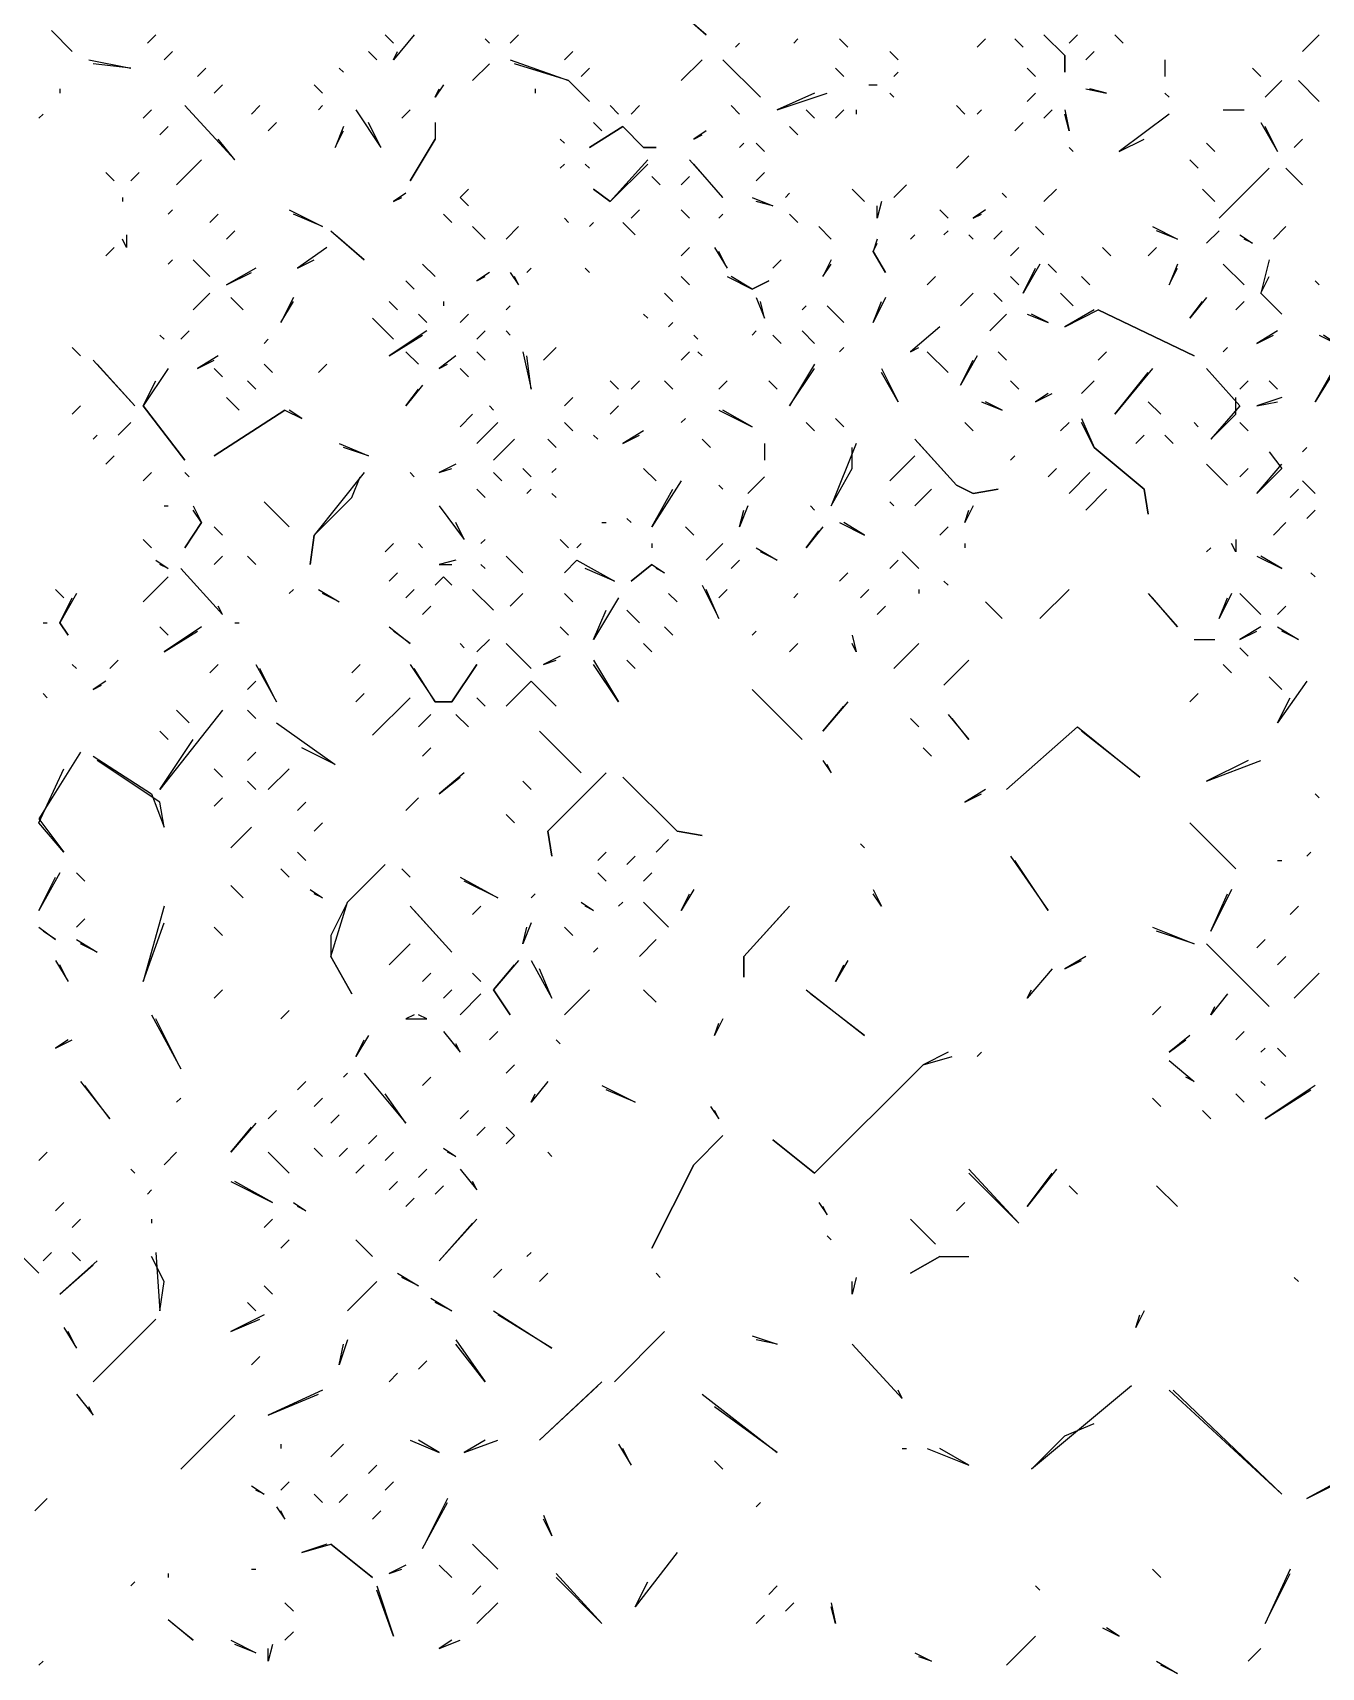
# Model space of a CAD drawing. Extents: x 1 to 2775, y -31 to 2075.
# Drawn here: x 2342.2 to 2393.8, y 1155.6 to 1220.9 of the extents above; entities that cross this region are included whole.
import ezdxf

# ---------------------------------------------------------------- set-up
doc = ezdxf.new("R2010")
doc.units = 0
doc.layers.add('LINEWORK', color=4, linetype='CONTINUOUS')

msp = doc.modelspace()

# ---------------------------------------------------------------- linework, layer by layer
at = {"layer": 'LINEWORK'}
for points in [[(2367.8333, 1222), (2369.1667, 1220.8333), (2368, 1221.8333)], [(2343, 1221), (2343.8333, 1220.1667)], [(2347.1667, 1220.8333), (2346.8333, 1220.5)], [(2356.3333, 1220.8333), (2356.6667, 1220.5)], [(2357.5, 1220.8333), (2356.6667, 1219.8333), (2356.8333, 1220.1667)], [(2360.3333, 1220.6667), (2360.5, 1220.5)], [(2361.6667, 1220.8333), (2361.3333, 1220.5)], [(2370.5, 1220.5), (2370.3333, 1220.3333)], [(2372.8333, 1220.6667), (2372.6667, 1220.5)], [(2374.5, 1220.6667), (2374.8333, 1220.3333)], [(2380.3333, 1220.6667), (2380, 1220.3333)], [(2381.5, 1220.6667), (2381.8333, 1220.3333)], [(2382.6667, 1220.8333), (2383.5, 1220), (2383.5, 1219.3333), (2383.5, 1220)], [(2384, 1220.8333), (2383.6667, 1220.5)], [(2385.5, 1220.8333), (2385.8333, 1220.5)], [(2393.6667, 1220.8333), (2393, 1220.1667)], [(2344.5, 1219.8333), (2346.1667, 1219.5), (2344.6667, 1219.6667)], [(2347.8333, 1220.1667), (2347.5, 1219.8333)], [(2355.6667, 1220.1667), (2356, 1219.8333)], [(2361.3333, 1219.8333), (2363.6667, 1219), (2364.5, 1218.1667), (2363.6667, 1219), (2361.5, 1219.6667)], [(2363.8333, 1220.1667), (2363.5, 1219.8333)], [(2369, 1219.8333), (2368.1667, 1219)], [(2369.8333, 1219.8333), (2371.3333, 1218.3333)], [(2376.5, 1220.1667), (2376.8333, 1219.8333)], [(2384.6667, 1220.1667), (2384.3333, 1219.8333)], [(2387.5, 1219.8333), (2387.5, 1219.1667)], [(2349.1667, 1219.5), (2348.8333, 1219.1667)], [(2354.5, 1219.5), (2354.6667, 1219.3333)], [(2360.5, 1219.6667), (2359.8333, 1219)], [(2364.5, 1219.5), (2364.1667, 1219.1667)], [(2374.3333, 1219.5), (2374.6667, 1219.1667)], [(2376.8333, 1219.3333), (2376.6667, 1219.1667)], [(2382, 1219.5), (2382.3333, 1219.1667)], [(2391, 1219.5), (2391.3333, 1219.1667)], [(2343.3333, 1218.6667), (2343.3333, 1218.5)], [(2349.8333, 1218.8333), (2349.5, 1218.5)], [(2353.5, 1218.8333), (2353.8333, 1218.5)], [(2358.6667, 1218.8333), (2358.3333, 1218.3333), (2358.5, 1218.6667)], [(2362.3333, 1218.6667), (2362.3333, 1218.5)], [(2373.5, 1218.5), (2372, 1217.8333), (2374, 1218.5)], [(2375.6667, 1218.8333), (2376, 1218.8333)], [(2376.5, 1218.5), (2376.6667, 1218.3333)], [(2382.3333, 1218.5), (2382, 1218.1667)], [(2384.3333, 1218.6667), (2385.1667, 1218.5), (2384.5, 1218.6667)], [(2387.5, 1218.5), (2387.6667, 1218.3333)], [(2392.1667, 1219), (2391.5, 1218.3333)], [(2392.8333, 1219), (2393.6667, 1218.1667)], [(2347, 1217.8333), (2346.6667, 1217.5)], [(2348.3333, 1218), (2350.3333, 1215.8333), (2349.6667, 1216.6667)], [(2351.3333, 1218), (2351, 1217.6667)], [(2353.8333, 1218), (2353.6667, 1217.8333)], [(2355.1667, 1217.8333), (2356.1667, 1216.3333), (2355.6667, 1217.3333)], [(2357.3333, 1217.8333), (2357, 1217.5)], [(2365.3333, 1218), (2365.6667, 1217.6667)], [(2366.5, 1218), (2366.1667, 1217.6667)], [(2370.1667, 1218), (2370.5, 1217.6667)], [(2373.1667, 1217.8333), (2373.5, 1217.5)], [(2374.6667, 1217.8333), (2374.3333, 1217.5)], [(2375.1667, 1217.8333), (2375.1667, 1217.6667)], [(2379.1667, 1218), (2379.5, 1217.6667)], [(2380.1667, 1217.8333), (2380, 1217.6667)], [(2383, 1217.8333), (2382.6667, 1217.5)], [(2383.5, 1217.8333), (2383.6667, 1217), (2383.5, 1217.6667)], [(2389.8333, 1217.8333), (2390.6667, 1217.8333)], [(2342.6667, 1217.6667), (2342.5, 1217.5)], [(2347.6667, 1217.1667), (2347.3333, 1216.8333)], [(2352, 1217.3333), (2351.6667, 1217)], [(2354.6667, 1217.1667), (2354.3333, 1216.3333), (2354.6667, 1217)], [(2358.3333, 1217.3333), (2358.3333, 1216.6667), (2357.3333, 1215), (2358.3333, 1216.6667)], [(2365.8333, 1217.1667), (2364.5, 1216.3333), (2365.8333, 1217.1667), (2366.6667, 1216.3333), (2367.1667, 1216.3333), (2366.6667, 1216.3333)], [(2364.6667, 1217.3333), (2365, 1217)], [(2372.5, 1217.1667), (2372.8333, 1216.8333)], [(2381.8333, 1217.3333), (2381.5, 1217)], [(2387.6667, 1217.6667), (2385.6667, 1216.1667), (2386.6667, 1216.6667)], [(2391.3333, 1217.3333), (2392, 1216.1667), (2391.5, 1217.1667)], [(2363.3333, 1216.6667), (2363.5, 1216.5)], [(2369.1667, 1217), (2368.6667, 1216.6667), (2369, 1216.8333)], [(2393, 1216.6667), (2392.6667, 1216.3333)], [(2370.6667, 1216.5), (2370.5, 1216.3333)], [(2371.1667, 1216.5), (2371.5, 1216.1667)], [(2379.6667, 1216), (2379.1667, 1215.5)], [(2383.6667, 1216.3333), (2383.8333, 1216.1667)], [(2389.1667, 1216.5), (2389.5, 1216.1667)], [(2345.1667, 1215.3333), (2345.5, 1215)], [(2346.5, 1215.3333), (2346.1667, 1215)], [(2349, 1215.8333), (2348, 1214.8333)], [(2363.5, 1215.6667), (2363.3333, 1215.5)], [(2364.3333, 1215.6667), (2364.5, 1215.5)], [(2366.8333, 1215.8333), (2365.3333, 1214.1667), (2364.6667, 1214.6667), (2365.3333, 1214.1667), (2366.8333, 1215.6667)], [(2368.5, 1215.8333), (2369.8333, 1214.3333), (2368.6667, 1215.6667)], [(2371.5, 1215.3333), (2371.1667, 1215)], [(2388.5, 1215.8333), (2388.8333, 1215.5)], [(2391.6667, 1215.5), (2389.6667, 1213.5)], [(2392.3333, 1215.5), (2393, 1214.8333)], [(2359.6667, 1214.6667), (2359.3333, 1214.3333), (2359.6667, 1214), (2359.3333, 1214.3333)], [(2367, 1215.1667), (2367.3333, 1214.8333)], [(2368.5, 1215.1667), (2368.1667, 1214.8333)], [(2375, 1214.6667), (2375.5, 1214.1667)], [(2377.1667, 1214.8333), (2376.6667, 1214.3333)], [(2383.1667, 1214.6667), (2382.6667, 1214.1667)], [(2389, 1214.6667), (2389.5, 1214.1667)], [(2345.8333, 1214.3333), (2345.8333, 1214.1667)], [(2357.1667, 1214.5), (2356.6667, 1214.1667), (2357, 1214.3333)], [(2371, 1214.3333), (2371.8333, 1214), (2371.1667, 1214.1667)], [(2372.5, 1214.5), (2372.3333, 1214.3333)], [(2376.1667, 1214.1667), (2376, 1213.5), (2376, 1214)], [(2381, 1214.5), (2381.1667, 1214.3333)], [(2347.8333, 1213.8333), (2347.6667, 1213.6667)], [(2349.6667, 1213.6667), (2349.3333, 1213.3333)], [(2352.5, 1213.8333), (2353.8333, 1213.1667), (2352.6667, 1213.6667)], [(2358.6667, 1213.6667), (2359, 1213.3333)], [(2363.5, 1213.5), (2363.6667, 1213.3333)], [(2364.6667, 1213.3333), (2364.5, 1213.1667)], [(2365.8333, 1213.3333), (2366.3333, 1212.8333)], [(2366.5, 1213.8333), (2366.1667, 1213.5)], [(2368.1667, 1213.8333), (2368.5, 1213.5)], [(2369.8333, 1213.6667), (2369.6667, 1213.5)], [(2372.5, 1213.6667), (2372.8333, 1213.3333)], [(2378.5, 1213.8333), (2378.8333, 1213.5)], [(2380.3333, 1213.8333), (2379.8333, 1213.5), (2380.1667, 1213.6667)], [(2346, 1212.8333), (2346, 1212.3333), (2345.8333, 1212.6667)], [(2350.3333, 1213), (2350, 1212.6667)], [(2354.1667, 1213), (2355.5, 1211.8333), (2354.3333, 1212.8333)], [(2359.8333, 1213.1667), (2360.3333, 1212.6667)], [(2361.6667, 1213.1667), (2361.1667, 1212.6667)], [(2373.6667, 1213.1667), (2374.1667, 1212.6667)], [(2376, 1212.6667), (2375.8333, 1212.1667), (2376.3333, 1211.3333), (2375.8333, 1212.1667), (2376, 1212.5)], [(2377.5, 1212.8333), (2377.3333, 1212.6667)], [(2378.8333, 1213), (2378.6667, 1212.8333)], [(2379.6667, 1212.8333), (2379.8333, 1212.6667)], [(2381, 1213), (2380.6667, 1212.6667)], [(2382.3333, 1213.1667), (2382.6667, 1212.8333)], [(2387, 1213.1667), (2388, 1212.6667), (2387.1667, 1213)], [(2389.6667, 1213), (2389.1667, 1212.5)], [(2390.5, 1212.8333), (2391, 1212.5), (2390.6667, 1212.6667)], [(2392.3333, 1213.1667), (2391.8333, 1212.6667)], [(2345.5, 1212.3333), (2345.1667, 1212)], [(2354, 1212.3333), (2352.8333, 1211.5), (2353.5, 1211.8333)], [(2368.5, 1212.3333), (2368.1667, 1212)], [(2369.5, 1212.3333), (2370, 1211.5), (2369.6667, 1212.1667)], [(2381.6667, 1212.3333), (2381.3333, 1212)], [(2385, 1212.3333), (2385.3333, 1212)], [(2387.1667, 1212.3333), (2386.8333, 1212)], [(2347.8333, 1211.8333), (2347.6667, 1211.6667)], [(2348.6667, 1211.8333), (2349.3333, 1211.1667)], [(2351.1667, 1211.5), (2350, 1210.8333), (2351, 1211.3333)], [(2357.8333, 1211.6667), (2358.3333, 1211.1667)], [(2360.5, 1211.3333), (2360, 1211), (2360.3333, 1211.1667)], [(2361.3333, 1211.3333), (2361.6667, 1210.8333), (2361.5, 1211.1667)], [(2362.1667, 1211.5), (2362, 1211.3333)], [(2364.3333, 1211.5), (2364.5, 1211.3333)], [(2372.1667, 1211.8333), (2371.8333, 1211.5)], [(2374.1667, 1211.8333), (2373.8333, 1211.1667), (2374.1667, 1211.6667)], [(2382.5, 1211.6667), (2381.8333, 1210.5), (2382.3333, 1211.5)], [(2382.8333, 1211.6667), (2383.1667, 1211.3333)], [(2388, 1211.6667), (2387.6667, 1210.8333), (2388, 1211.5)], [(2389.8333, 1211.6667), (2390.6667, 1210.8333)], [(2391.6667, 1211.8333), (2391.3333, 1210.5), (2392.1667, 1209.6667), (2391.3333, 1210.5), (2391.6667, 1211.1667)], [(2357.1667, 1211), (2357.5, 1210.6667)], [(2368.1667, 1211.1667), (2368.5, 1210.8333)], [(2370, 1211.1667), (2371, 1210.6667), (2371.6667, 1211), (2371, 1210.6667), (2370.1667, 1211.1667)], [(2378.3333, 1211.1667), (2378, 1210.8333)], [(2381.3333, 1211.1667), (2381.6667, 1210.8333)], [(2384.1667, 1211.1667), (2384.5, 1210.8333)], [(2393.5, 1211), (2393.6667, 1210.8333)], [(2349.3333, 1210.5), (2348.6667, 1209.8333)], [(2350.1667, 1210.3333), (2350.6667, 1209.8333)], [(2352.6667, 1210.3333), (2352.1667, 1209.3333), (2352.6667, 1210.1667)], [(2356.5, 1210.1667), (2356.8333, 1209.8333)], [(2358.6667, 1210.1667), (2358.6667, 1210)], [(2361.3333, 1210), (2361.1667, 1209.8333)], [(2367.5, 1210.5), (2367.8333, 1210.1667)], [(2371.1667, 1210.3333), (2371.5, 1209.5), (2371.3333, 1210.1667)], [(2373.1667, 1210), (2373, 1209.8333)], [(2374, 1210), (2374.6667, 1209.3333)], [(2376.3333, 1210.3333), (2375.8333, 1209.3333), (2376.1667, 1210.1667)], [(2379.8333, 1210.5), (2379.3333, 1210)], [(2380.6667, 1210.5), (2381, 1210.1667)], [(2383.3333, 1210.5), (2383.8333, 1210)], [(2389.1667, 1210.3333), (2388.5, 1209.5), (2389, 1210.1667)], [(2390.6667, 1210.1667), (2390.3333, 1209.8333)], [(2355.8333, 1209.5), (2356.6667, 1208.6667)], [(2357.6667, 1209.6667), (2358, 1209.3333)], [(2359.6667, 1209.6667), (2359.3333, 1209.3333)], [(2366.6667, 1209.6667), (2366.8333, 1209.5)], [(2367.8333, 1209.3333), (2367.6667, 1209.1667)], [(2381.1667, 1209.6667), (2380.5, 1209)], [(2382, 1209.6667), (2382.8333, 1209.3333), (2382.1667, 1209.6667)], [(2384.6667, 1209.8333), (2383.5, 1209.1667), (2384.8333, 1209.8333), (2388.6667, 1208), (2384.8333, 1209.8333)], [(2347.3333, 1208.8333), (2347.5, 1208.6667)], [(2348.5, 1209), (2348.1667, 1208.6667)], [(2351.6667, 1208.6667), (2351.5, 1208.5)], [(2358, 1209), (2356.5, 1208), (2357.8333, 1208.8333)], [(2360.3333, 1209), (2360, 1208.6667)], [(2361.1667, 1209), (2361.3333, 1208.8333)], [(2368.6667, 1208.8333), (2368.8333, 1208.6667)], [(2371.1667, 1209), (2371, 1208.8333)], [(2371.8333, 1208.8333), (2372.1667, 1208.5)], [(2373, 1209), (2373.5, 1208.5)], [(2378.5, 1209.1667), (2377.3333, 1208.1667), (2377.6667, 1208.3333)], [(2392, 1209), (2391.1667, 1208.5), (2391.8333, 1208.8333)], [(2393.6667, 1208.8333), (2394.3333, 1208.5), (2395, 1208.8333), (2396.6667, 1208.5), (2397.1667, 1208.8333), (2396.6667, 1208.5), (2396, 1208.8333), (2394.3333, 1208.5), (2393.8333, 1208.8333)], [(2343.8333, 1208.3333), (2344.1667, 1208)], [(2357.1667, 1208.1667), (2357.6667, 1207.6667)], [(2360, 1208.1667), (2360.3333, 1207.8333)], [(2361.8333, 1208.1667), (2362.1667, 1206.6667), (2362, 1208)], [(2363.1667, 1208.3333), (2362.6667, 1207.8333)], [(2368.5, 1208.1667), (2368.1667, 1207.8333)], [(2368.8333, 1208.1667), (2369, 1208)], [(2374.6667, 1208.3333), (2374.5, 1208.1667)], [(2378, 1208.1667), (2378.8333, 1207.3333)], [(2380.8333, 1208.1667), (2381.1667, 1207.8333)], [(2385.1667, 1208.1667), (2384.8333, 1207.8333)], [(2390, 1208.3333), (2389.8333, 1208.1667)], [(2344.6667, 1207.8333), (2346.3333, 1206), (2344.8333, 1207.6667)], [(2347.6667, 1207.5), (2346.6667, 1206), (2348.3333, 1203.8333), (2346.6667, 1206), (2347.1667, 1207)], [(2349.6667, 1208), (2348.8333, 1207.5), (2349.5, 1207.8333)], [(2349.5, 1207.5), (2349.8333, 1207.1667)], [(2351.5, 1207.6667), (2351.8333, 1207.3333)], [(2354, 1207.6667), (2353.6667, 1207.3333)], [(2359.1667, 1208), (2358.5, 1207.5), (2358.8333, 1207.6667)], [(2359.3333, 1207.5), (2359.6667, 1207.1667)], [(2373.5, 1207.6667), (2372.5, 1206), (2373.5, 1207.5)], [(2376.1667, 1207.5), (2376.8333, 1206.1667), (2376.1667, 1207.3333)], [(2380, 1208), (2379.3333, 1206.8333), (2379.8333, 1207.8333)], [(2387, 1207.5), (2385.5, 1205.6667), (2386.8333, 1207.3333)], [(2389.1667, 1207.5), (2390.5, 1206), (2389.3333, 1204.6667), (2390.3333, 1205.6667), (2390.3333, 1206.3333)], [(2394.3333, 1207.5), (2393.5, 1206.1667), (2394.1667, 1207.3333)], [(2350.8333, 1207), (2351.1667, 1206.6667)], [(2357.8333, 1206.8333), (2357.1667, 1206), (2357.6667, 1206.6667)], [(2365.3333, 1207), (2365.6667, 1206.6667)], [(2366.5, 1207), (2366.1667, 1206.6667)], [(2367.5, 1207), (2367.8333, 1206.6667)], [(2370, 1207), (2369.6667, 1206.6667)], [(2371.6667, 1207), (2372, 1206.6667)], [(2381.3333, 1207), (2381.6667, 1206.6667)], [(2384.6667, 1207), (2384.1667, 1206.5)], [(2390.8333, 1207), (2390.5, 1206.6667)], [(2391.6667, 1207), (2392, 1206.6667)], [(2350, 1206.3333), (2350.5, 1205.8333)], [(2363.8333, 1206.3333), (2363.5, 1206)], [(2380.1667, 1206.1667), (2381, 1205.8333), (2380.3333, 1206.1667)], [(2382.8333, 1206.5), (2382.3333, 1206.1667), (2383, 1206.5)], [(2386.8333, 1206.1667), (2387.3333, 1205.6667)], [(2392.1667, 1206.3333), (2391.1667, 1206), (2392, 1206.1667)], [(2344.1667, 1206), (2343.8333, 1205.6667)], [(2352.3333, 1205.8333), (2349.5, 1204), (2352.3333, 1205.8333), (2353, 1205.5), (2352.5, 1205.8333)], [(2359.8333, 1205.6667), (2359.3333, 1205.1667)], [(2360.5, 1206), (2360.6667, 1205.8333)], [(2365.6667, 1206), (2365.3333, 1205.6667)], [(2368.3333, 1205.5), (2368.1667, 1205.3333)], [(2369.6667, 1205.8333), (2371, 1205.1667), (2369.8333, 1205.8333)], [(2374.3333, 1205.5), (2374.6667, 1205.1667)], [(2384.1667, 1205.5), (2384.6667, 1204.3333), (2386.6667, 1202.6667), (2386.8333, 1201.6667), (2386.6667, 1202.6667), (2384.6667, 1204.3333), (2384.1667, 1205.3333)], [(2344.8333, 1204.8333), (2344.6667, 1204.6667)], [(2346.1667, 1205.3333), (2345.6667, 1204.8333)], [(2360.8333, 1205.3333), (2360, 1204.5)], [(2363.5, 1205.3333), (2363.8333, 1205)], [(2364.6667, 1204.8333), (2364.8333, 1204.6667)], [(2366.6667, 1205), (2365.8333, 1204.5), (2366.5, 1204.8333)], [(2373.1667, 1205.3333), (2373.5, 1205)], [(2379.5, 1205.3333), (2379.8333, 1205)], [(2383.6667, 1205.3333), (2383.3333, 1205)], [(2386.6667, 1204.8333), (2386.3333, 1204.5)], [(2387.5, 1204.8333), (2387.8333, 1204.5)], [(2388.6667, 1205.3333), (2388.8333, 1205.1667)], [(2390.5, 1205.3333), (2390.8333, 1205)], [(2354.5, 1204.5), (2355.6667, 1204), (2354.6667, 1204.3333)], [(2361.5, 1204.6667), (2360.6667, 1203.8333)], [(2362.8333, 1204.6667), (2363.1667, 1204.3333)], [(2369, 1204.6667), (2369.3333, 1204.3333)], [(2371.5, 1204.5), (2371.5, 1203.8333)], [(2375.1667, 1204.5), (2374.1667, 1202), (2375, 1203.5), (2375, 1204.3333)], [(2377.5, 1204.6667), (2379.1667, 1202.8333), (2379.8333, 1202.5), (2380.8333, 1202.6667), (2379.8333, 1202.5), (2379.1667, 1202.8333), (2377.6667, 1204.5)], [(2391.6667, 1204.1667), (2392.1667, 1203.5), (2391.1667, 1202.5), (2392.1667, 1203.6667)], [(2393.1667, 1204.3333), (2393, 1204.1667)], [(2345.5, 1204), (2345.1667, 1203.6667)], [(2359.1667, 1203.6667), (2358.5, 1203.3333), (2359, 1203.5)], [(2361.8333, 1203.5), (2362.1667, 1203.1667)], [(2363.1667, 1203.5), (2363, 1203.3333)], [(2366.6667, 1203.5), (2367.1667, 1203)], [(2377.5, 1204), (2376.5, 1203)], [(2381.5, 1204), (2381.3333, 1203.8333)], [(2383.1667, 1203.5), (2382.8333, 1203.1667)], [(2389.1667, 1203.6667), (2390, 1202.8333)], [(2390.8333, 1203.5), (2390.5, 1203.1667)], [(2347, 1203.3333), (2346.6667, 1203)], [(2348.3333, 1203.3333), (2348.5, 1203.1667)], [(2355.5, 1203.3333), (2353.5, 1200.8333), (2353.3333, 1199.6667), (2353.5, 1200.8333), (2355, 1202.3333), (2355.3333, 1203.1667)], [(2357.3333, 1203.3333), (2357.5, 1203.1667)], [(2360.6667, 1203.3333), (2361, 1203)], [(2368.1667, 1203), (2367, 1201.1667), (2367.8333, 1202.6667)], [(2369.6667, 1202.8333), (2369.8333, 1202.6667)], [(2371.5, 1203.1667), (2370.8333, 1202.5)], [(2384.5, 1203.3333), (2383.6667, 1202.5)], [(2393, 1203), (2393.5, 1202.5)], [(2351.5, 1202.1667), (2352.5, 1201.1667)], [(2360, 1202.6667), (2360.3333, 1202.3333)], [(2362.1667, 1202.6667), (2362, 1202.5)], [(2363, 1202.5), (2363.1667, 1202.3333)], [(2376.5, 1202.1667), (2376.6667, 1202)], [(2378.1667, 1202.6667), (2377.5, 1202)], [(2385.1667, 1202.6667), (2384.3333, 1201.8333)], [(2392.8333, 1202.6667), (2392.5, 1202.3333)], [(2347.5, 1202), (2347.6667, 1202)], [(2348.6667, 1202), (2349, 1201.3333), (2348.3333, 1200.3333), (2349, 1201.3333), (2348.6667, 1201.8333)], [(2358.5, 1202), (2359.5, 1200.6667), (2359.1667, 1201.3333)], [(2366, 1201.5), (2366.1667, 1201.3333)], [(2370.8333, 1202), (2370.5, 1201.1667), (2370.6667, 1201.8333)], [(2373.3333, 1202), (2373.5, 1201.8333)], [(2379.8333, 1202), (2379.5, 1201.3333), (2379.6667, 1201.8333)], [(2393.5, 1201.8333), (2393.1667, 1201.5)], [(2349.5, 1201.1667), (2349.8333, 1200.8333)], [(2365, 1201.3333), (2365.1667, 1201.3333)], [(2368.3333, 1201.1667), (2368.6667, 1200.8333)], [(2373.8333, 1201.1667), (2373.1667, 1200.3333), (2373.6667, 1201)], [(2374.5, 1201.3333), (2375.5, 1200.8333), (2374.6667, 1201.3333)], [(2378.8333, 1201.1667), (2378.5, 1200.8333)], [(2392.3333, 1201.3333), (2391.8333, 1200.8333)], [(2346.6667, 1200.6667), (2347, 1200.3333)], [(2356.6667, 1200.5), (2356.3333, 1200.1667)], [(2357.6667, 1200.5), (2357.8333, 1200.3333)], [(2360.3333, 1200.6667), (2360.1667, 1200.5)], [(2363.3333, 1200.6667), (2363.6667, 1200.3333)], [(2364.1667, 1200.5), (2364, 1200.3333)], [(2367, 1200.5), (2367, 1200.3333)], [(2369.8333, 1200.5), (2369.1667, 1199.8333)], [(2371.1667, 1200.3333), (2372, 1199.8333), (2371.3333, 1200.1667)], [(2379.5, 1200.5), (2379.5, 1200.3333)], [(2389.3333, 1200.3333), (2389.1667, 1200.1667)], [(2390.3333, 1200.6667), (2390.3333, 1200.1667), (2390.1667, 1200.5)], [(2347.1667, 1199.8333), (2347.6667, 1199.5), (2347.3333, 1199.6667)], [(2349.8333, 1200), (2349.5, 1199.6667)], [(2350.8333, 1200), (2351.1667, 1199.6667)], [(2359.1667, 1199.8333), (2358.5, 1199.6667), (2359, 1199.6667)], [(2360.1667, 1199.6667), (2360.3333, 1199.5)], [(2361.1667, 1200), (2361.8333, 1199.3333)], [(2364, 1199.8333), (2363.5, 1199.3333), (2364, 1199.8333), (2365.5, 1199), (2364.3333, 1199.5)], [(2367, 1199.6667), (2366.1667, 1199), (2367, 1199.6667), (2367.5, 1199.3333), (2367.1667, 1199.5)], [(2370.5, 1199.8333), (2370.1667, 1199.5)], [(2376.8333, 1199.8333), (2376.5, 1199.5)], [(2377, 1200.1667), (2377.6667, 1199.5)], [(2391.1667, 1200), (2392.1667, 1199.5), (2391.3333, 1200)], [(2347.6667, 1199.1667), (2346.6667, 1198.1667)], [(2348.1667, 1199.5), (2349.8333, 1197.6667), (2349.6667, 1198)], [(2356.8333, 1199.3333), (2356.5, 1199)], [(2358.6667, 1199.1667), (2358.3333, 1198.8333), (2358.6667, 1199.1667), (2359, 1198.8333)], [(2374.8333, 1199.3333), (2374.5, 1199)], [(2378.6667, 1199), (2378.8333, 1198.8333)], [(2393.3333, 1199.3333), (2393.5, 1199.1667)], [(2343.1667, 1198.6667), (2343.5, 1198.3333)], [(2344, 1198.5), (2343.3333, 1197.3333), (2343.6667, 1196.8333), (2343.3333, 1197.3333), (2343.8333, 1198.3333)], [(2352.6667, 1198.6667), (2352.5, 1198.5)], [(2353.6667, 1198.6667), (2354.5, 1198.1667), (2353.8333, 1198.5)], [(2357.5, 1198.6667), (2357.1667, 1198.3333)], [(2359.8333, 1198.6667), (2360.6667, 1197.8333)], [(2361.8333, 1198.5), (2361.3333, 1198)], [(2363.5, 1198.5), (2363.8333, 1198.1667)], [(2365.6667, 1198.3333), (2364.6667, 1196.6667), (2365.1667, 1197.8333)], [(2367.6667, 1198.5), (2368, 1198.1667)], [(2369, 1198.8333), (2369.6667, 1197.5), (2369.1667, 1198.6667)], [(2370, 1198.6667), (2369.6667, 1198.3333)], [(2372.8333, 1198.5), (2372.6667, 1198.3333)], [(2375.6667, 1198.6667), (2375.3333, 1198.3333)], [(2377.6667, 1198.6667), (2377.6667, 1198.5)], [(2383.6667, 1198.6667), (2382.5, 1197.5)], [(2386.8333, 1198.5), (2388, 1197.1667), (2387, 1198.3333)], [(2390.1667, 1198.5), (2389.6667, 1197.5), (2390, 1198.3333)], [(2390.5, 1198.5), (2391.3333, 1197.6667)], [(2358.1667, 1198), (2357.8333, 1197.6667)], [(2366, 1197.8333), (2366.5, 1197.3333)], [(2376.3333, 1198), (2376, 1197.6667)], [(2380.3333, 1198.1667), (2381, 1197.5)], [(2392.3333, 1198), (2392, 1197.6667)], [(2342.6667, 1197.3333), (2342.8333, 1197.3333)], [(2347.3333, 1197.1667), (2347.6667, 1196.8333)], [(2349, 1197.1667), (2347.5, 1196.1667), (2348.8333, 1197)], [(2350.3333, 1197.3333), (2350.5, 1197.3333)], [(2356.5, 1197.1667), (2357.3333, 1196.5), (2356.6667, 1197)], [(2363.3333, 1197.1667), (2363.6667, 1196.8333)], [(2367.5, 1197.1667), (2367.8333, 1196.8333)], [(2371.1667, 1197), (2371, 1196.8333)], [(2391.3333, 1197.1667), (2390.5, 1196.6667), (2391.1667, 1197)], [(2392, 1197.1667), (2392.8333, 1196.6667), (2392.1667, 1197)], [(2359.3333, 1196.5), (2359.5, 1196.3333)], [(2360.5, 1196.6667), (2360, 1196.1667)], [(2361.1667, 1196.5), (2362.1667, 1195.5)], [(2366.6667, 1196.5), (2367, 1196.1667)], [(2372.8333, 1196.5), (2372.5, 1196.1667)], [(2375, 1196.8333), (2375.1667, 1196.1667), (2375, 1196.5)], [(2377.6667, 1196.5), (2376.6667, 1195.5)], [(2388.6667, 1196.6667), (2389.5, 1196.6667)], [(2390.5, 1196.3333), (2390.8333, 1196)], [(2343.8333, 1195.6667), (2344, 1195.5)], [(2345.6667, 1195.8333), (2345.3333, 1195.5)], [(2349.6667, 1195.6667), (2349.3333, 1195.3333)], [(2351.1667, 1195.6667), (2352, 1194.1667), (2351.3333, 1195.5)], [(2355.3333, 1195.6667), (2355, 1195.3333)], [(2357.3333, 1195.6667), (2358.3333, 1194.1667), (2359, 1194.1667), (2360, 1195.6667), (2359, 1194.1667), (2358.3333, 1194.1667), (2357.5, 1195.5)], [(2363.3333, 1196), (2362.6667, 1195.6667), (2363.1667, 1195.8333)], [(2364.6667, 1195.8333), (2365.6667, 1194.1667), (2364.6667, 1195.6667)], [(2366, 1195.8333), (2366.3333, 1195.5)], [(2379.6667, 1195.8333), (2378.6667, 1194.8333)], [(2389.8333, 1195.6667), (2390.1667, 1195.3333)], [(2345.1667, 1195), (2344.6667, 1194.6667), (2345, 1194.8333)], [(2351.1667, 1195), (2350.8333, 1194.6667)], [(2362.1667, 1195), (2361.1667, 1194), (2362.1667, 1195), (2363.1667, 1194)], [(2391.6667, 1195.1667), (2392.1667, 1194.6667)], [(2393.1667, 1195), (2392, 1193.3333), (2392.5, 1194.3333)], [(2342.6667, 1194.5), (2342.8333, 1194.3333)], [(2355.5, 1194.5), (2355.1667, 1194.1667)], [(2357.3333, 1194.3333), (2355.8333, 1192.8333)], [(2360, 1194.3333), (2360.3333, 1194)], [(2371, 1194.6667), (2373, 1192.6667)], [(2388.8333, 1194.5), (2388.5, 1194.1667)], [(2349.8333, 1193.8333), (2347.3333, 1190.6667), (2348.6667, 1192.6667)], [(2348, 1193.8333), (2348.5, 1193.3333)], [(2350.8333, 1193.8333), (2351.1667, 1193.5)], [(2358.1667, 1193.6667), (2357.6667, 1193.1667)], [(2359.1667, 1193.6667), (2359.6667, 1193.1667)], [(2374.8333, 1194.1667), (2373.8333, 1193), (2374.6667, 1194)], [(2378.8333, 1193.6667), (2379.6667, 1192.6667), (2379, 1193.5)], [(2347.3333, 1193), (2347.6667, 1192.6667)], [(2352, 1193.3333), (2354.3333, 1191.6667), (2353, 1192.3333)], [(2362.5, 1193), (2364.1667, 1191.3333)], [(2377.3333, 1193.5), (2377.6667, 1193.1667)], [(2384, 1193.1667), (2381.1667, 1190.6667), (2384, 1193.1667), (2386.5, 1191.1667), (2384.1667, 1193)], [(2358.1667, 1192.3333), (2357.8333, 1192)], [(2377.8333, 1192.3333), (2378.1667, 1192)], [(2344.1667, 1192.1667), (2342.5, 1189.5), (2343.5, 1188.1667), (2342.5, 1189.3333), (2343.5, 1191.5)], [(2344.6667, 1192), (2347, 1190.5), (2347.5, 1189.1667), (2347.3333, 1190.1667), (2344.8333, 1191.8333)], [(2351.1667, 1192.1667), (2350.8333, 1191.8333)], [(2373.8333, 1191.8333), (2374.1667, 1191.3333), (2374, 1191.6667)], [(2390.8333, 1191.8333), (2389.1667, 1191), (2391.3333, 1191.8333)], [(2349.5, 1191.5), (2349.8333, 1191.1667)], [(2352.5, 1191.5), (2351.6667, 1190.6667)], [(2359.5, 1191.3333), (2358.5, 1190.5), (2359.3333, 1191.1667)], [(2365.1667, 1191.3333), (2362.8333, 1189), (2363, 1188), (2362.8333, 1189), (2365, 1191.1667)], [(2365.8333, 1191.1667), (2368, 1189), (2369, 1188.8333), (2368, 1189)], [(2350.8333, 1191), (2351.1667, 1190.6667)], [(2361.8333, 1191), (2362.1667, 1190.6667)], [(2380.3333, 1190.6667), (2379.5, 1190.1667), (2380.1667, 1190.5)], [(2393.5, 1190.5), (2393.6667, 1190.3333)], [(2349.8333, 1190.3333), (2349.5, 1190)], [(2353.1667, 1190.1667), (2352.8333, 1189.8333)], [(2357.6667, 1190.3333), (2357.1667, 1189.8333)], [(2351, 1189.1667), (2350.1667, 1188.3333)], [(2353.8333, 1189.3333), (2353.5, 1189)], [(2361.1667, 1189.6667), (2361.5, 1189.3333)], [(2388.5, 1189.3333), (2390.3333, 1187.5)], [(2367.6667, 1188.6667), (2367.1667, 1188.1667)], [(2375.3333, 1188.5), (2375.5, 1188.3333)], [(2352.8333, 1188.1667), (2353.1667, 1187.8333)], [(2365.1667, 1188.1667), (2364.8333, 1187.8333)], [(2366.3333, 1188), (2366, 1187.6667)], [(2381.3333, 1188), (2382.8333, 1185.8333), (2381.5, 1187.8333)], [(2392, 1187.8333), (2392.1667, 1187.8333)], [(2393.3333, 1188.1667), (2393.1667, 1188)], [(2343.3333, 1187.3333), (2342.5, 1185.8333), (2343.1667, 1187.1667)], [(2344, 1187.3333), (2344.3333, 1187)], [(2352.1667, 1187.5), (2352.5, 1187.1667)], [(2356.3333, 1187.6667), (2354.8333, 1186.1667), (2354.1667, 1184.8333), (2354.1667, 1184), (2355, 1182.5), (2354.1667, 1184), (2354.8333, 1186.1667)], [(2357, 1187.5), (2357.3333, 1187.1667)], [(2359.3333, 1187.1667), (2360.8333, 1186.3333), (2359.5, 1187)], [(2364.8333, 1187.3333), (2365.1667, 1187)], [(2367, 1187.3333), (2366.6667, 1187)], [(2350.1667, 1186.8333), (2350.6667, 1186.3333)], [(2353.3333, 1186.6667), (2353.8333, 1186.3333), (2353.5, 1186.5)], [(2362.3333, 1186.5), (2362.1667, 1186.3333)], [(2368.6667, 1186.6667), (2368.1667, 1185.8333), (2368.5, 1186.5)], [(2375.8333, 1186.6667), (2376.1667, 1186), (2375.8333, 1186.5)], [(2390.1667, 1186.6667), (2389.3333, 1185), (2390, 1186.5)], [(2347.5, 1186), (2346.6667, 1183), (2347.5, 1185.3333)], [(2357.3333, 1186), (2359, 1184.1667), (2357.5, 1185.8333)], [(2360.1667, 1186), (2359.8333, 1185.6667)], [(2364.1667, 1186.1667), (2364.6667, 1185.8333), (2364.3333, 1186)], [(2365.8333, 1186.1667), (2365.6667, 1186)], [(2366.6667, 1186.1667), (2367.6667, 1185.1667)], [(2372.5, 1186), (2370.6667, 1184), (2370.6667, 1183.1667), (2370.6667, 1184), (2372.3333, 1185.8333)], [(2392.8333, 1186), (2392.5, 1185.6667)], [(2342.5, 1185.1667), (2343.1667, 1184.6667), (2342.6667, 1185)], [(2344.3333, 1185.5), (2344, 1185.1667)], [(2349.5, 1185.1667), (2349.8333, 1184.8333)], [(2362.1667, 1185.3333), (2361.8333, 1184.5), (2362, 1185.1667)], [(2363.5, 1185.1667), (2363.8333, 1184.8333)], [(2387, 1185.1667), (2388.6667, 1184.5), (2387.1667, 1185)], [(2344, 1184.6667), (2344.8333, 1184.1667), (2344.1667, 1184.5)], [(2357.3333, 1184.5), (2356.5, 1183.6667)], [(2367.1667, 1184.6667), (2366.5, 1184)], [(2389.1667, 1184.5), (2391.6667, 1182)], [(2391.5, 1184.6667), (2391.1667, 1184.3333)], [(2364.8333, 1184.3333), (2364.6667, 1184.1667)], [(2384.3333, 1184), (2383.5, 1183.5), (2384.1667, 1183.8333)], [(2392.3333, 1184), (2392, 1183.6667)], [(2343.1667, 1183.8333), (2343.6667, 1183), (2343.3333, 1183.6667)], [(2358.1667, 1183.3333), (2357.8333, 1183)], [(2359.8333, 1183.3333), (2360.1667, 1183)], [(2361.6667, 1183.8333), (2360.6667, 1182.6667), (2361.3333, 1181.6667), (2360.6667, 1182.6667), (2361.5, 1183.6667)], [(2362.1667, 1183.8333), (2363, 1182.3333), (2362.5, 1183.5)], [(2374.8333, 1183.8333), (2374.3333, 1183), (2374.6667, 1183.6667)], [(2383, 1183.5), (2382, 1182.3333), (2382.1667, 1182.6667)], [(2393.6667, 1183.3333), (2392.6667, 1182.3333)], [(2349.8333, 1182.6667), (2349.5, 1182.3333)], [(2359, 1182.6667), (2358.6667, 1182.3333)], [(2364.5, 1182.6667), (2363.5, 1181.6667)], [(2366.6667, 1182.6667), (2367.1667, 1182.1667)], [(2373.1667, 1182.6667), (2375.5, 1180.8333), (2373.3333, 1182.5)], [(2360.1667, 1182.5), (2359.3333, 1181.6667)], [(2387.3333, 1182), (2387, 1181.6667)], [(2390, 1182.5), (2389.3333, 1181.6667), (2389.5, 1182)], [(2347, 1181.6667), (2348.1667, 1179.5), (2347.1667, 1181.5)], [(2352.5, 1181.8333), (2352.1667, 1181.5)], [(2357.5, 1181.6667), (2357.1667, 1181.5), (2358, 1181.5), (2357.6667, 1181.6667)], [(2369.8333, 1181.5), (2369.5, 1180.8333), (2369.6667, 1181.3333)], [(2343.6667, 1180.6667), (2343.1667, 1180.3333), (2343.8333, 1180.6667)], [(2355.6667, 1180.8333), (2355.1667, 1180), (2355.5, 1180.6667)], [(2358.6667, 1181), (2359.3333, 1180.1667), (2359.1667, 1180.5)], [(2360.8333, 1181), (2360.5, 1180.6667)], [(2363.1667, 1180.6667), (2363.3333, 1180.5)], [(2388.5, 1180.8333), (2387.6667, 1180.1667), (2388.3333, 1180.6667)], [(2390.6667, 1181), (2390.3333, 1180.6667)], [(2378.8333, 1180.1667), (2377.8333, 1179.6667), (2373.5, 1175.3333), (2371.8333, 1176.6667), (2373.5, 1175.3333), (2377.8333, 1179.6667), (2379, 1180)], [(2380.1667, 1180.1667), (2380, 1180)], [(2391.5, 1180.3333), (2391.3333, 1180.1667)], [(2392, 1180.3333), (2392.3333, 1180)], [(2354.8333, 1179.3333), (2354.6667, 1179.1667)], [(2355.5, 1179.3333), (2357.1667, 1177.3333), (2356.3333, 1178.5)], [(2361.5, 1179.6667), (2361.1667, 1179.3333)], [(2387.6667, 1179.8333), (2388.6667, 1179), (2388.3333, 1179.1667)], [(2344.1667, 1179), (2345.3333, 1177.5), (2344.3333, 1178.8333)], [(2353.1667, 1179), (2352.8333, 1178.6667)], [(2358.1667, 1179.1667), (2357.8333, 1178.8333)], [(2362.8333, 1179), (2362.1667, 1178.1667), (2362.3333, 1178.5)], [(2365, 1178.8333), (2366.3333, 1178.1667), (2365.1667, 1178.6667)], [(2391.3333, 1179), (2391.5, 1178.8333)], [(2393.5, 1178.8333), (2391.5, 1177.5), (2393.3333, 1178.6667)], [(2348.1667, 1178.3333), (2348, 1178.1667)], [(2353.8333, 1178.3333), (2353.5, 1178)], [(2369.3333, 1178), (2369.6667, 1177.5), (2369.5, 1177.8333)], [(2387, 1178.3333), (2387.3333, 1178)], [(2390.3333, 1178.5), (2390.6667, 1178.1667)], [(2351.1667, 1177.3333), (2350.1667, 1176.1667), (2351, 1177.1667)], [(2352, 1177.8333), (2351.6667, 1177.5)], [(2354.5, 1177.6667), (2354.1667, 1177.3333)], [(2359.6667, 1177.8333), (2359.3333, 1177.5)], [(2389, 1177.8333), (2389.3333, 1177.5)], [(2356, 1176.8333), (2355.6667, 1176.5)], [(2360.3333, 1177.1667), (2360, 1176.8333)], [(2361.1667, 1177.1667), (2361.5, 1176.8333), (2361.1667, 1176.5), (2361.5, 1176.8333)], [(2369.8333, 1176.8333), (2368.6667, 1175.6667), (2367, 1172.3333), (2368.6667, 1175.6667)], [(2342.8333, 1176.1667), (2342.5, 1175.8333)], [(2348, 1176.1667), (2347.5, 1175.6667)], [(2351.6667, 1176.1667), (2352.5, 1175.3333)], [(2353.5, 1176.3333), (2353.8333, 1176)], [(2354.8333, 1176.3333), (2354.5, 1176)], [(2356.6667, 1176.1667), (2356.3333, 1175.8333)], [(2358.6667, 1176.3333), (2359.1667, 1176), (2358.8333, 1176.1667)], [(2362.8333, 1176.1667), (2363, 1176)], [(2346.1667, 1175.5), (2346.3333, 1175.3333)], [(2355.5, 1175.6667), (2355.1667, 1175.3333)], [(2358, 1175.5), (2357.6667, 1175.1667)], [(2359.3333, 1175.5), (2360, 1174.6667), (2359.8333, 1175)], [(2379.6667, 1175.5), (2381.6667, 1173.3333), (2379.6667, 1175.3333)], [(2383.1667, 1175.5), (2382, 1174), (2383, 1175.3333)], [(2350.1667, 1175), (2351.8333, 1174.1667), (2350.3333, 1175)], [(2356.8333, 1175), (2356.5, 1174.6667)], [(2358.6667, 1174.8333), (2358.3333, 1174.5)], [(2383.6667, 1174.8333), (2384, 1174.5)], [(2387.1667, 1174.8333), (2388, 1174)], [(2343.5, 1174.1667), (2343.1667, 1173.8333)], [(2347, 1174.6667), (2346.8333, 1174.5)], [(2352.6667, 1174.1667), (2353.1667, 1173.8333), (2352.8333, 1174)], [(2357.5, 1174.3333), (2357.1667, 1174)], [(2373.6667, 1174.1667), (2374, 1173.6667), (2373.8333, 1174)], [(2379.5, 1174.1667), (2379.1667, 1173.8333)], [(2344.1667, 1173.5), (2343.8333, 1173.1667)], [(2347, 1173.5), (2347, 1173.3333)], [(2351.8333, 1173.5), (2351.5, 1173.1667)], [(2360, 1173.5), (2358.5, 1171.8333), (2359.8333, 1173.3333)], [(2377.3333, 1173.5), (2378.3333, 1172.5)], [(2374, 1172.8333), (2374.1667, 1172.6667)], [(2341.6667, 1172.1667), (2342.5, 1171.3333)], [(2343, 1172.1667), (2342.6667, 1171.8333)], [(2343.8333, 1172.1667), (2344.1667, 1171.8333)], [(2347.1667, 1172.1667), (2347.3333, 1169.8333), (2347.5, 1171), (2347, 1172)], [(2352.5, 1172.6667), (2352.1667, 1172.3333)], [(2355.1667, 1172.6667), (2355.8333, 1172)], [(2362.1667, 1172.1667), (2362, 1172)], [(2344.8333, 1171.8333), (2343.3333, 1170.5), (2344.6667, 1171.6667)], [(2361, 1171.5), (2360.6667, 1171.1667)], [(2378.5, 1172), (2377.3333, 1171.3333), (2378.5, 1172), (2379.6667, 1172)], [(2351.5, 1170.8333), (2351.8333, 1170.5)], [(2356, 1171), (2354.8333, 1169.8333)], [(2356.8333, 1171.3333), (2357.6667, 1170.8333), (2357, 1171.1667)], [(2362.8333, 1171.3333), (2362.5, 1171)], [(2367.1667, 1171.3333), (2367.3333, 1171.1667)], [(2375.1667, 1171.1667), (2375, 1170.5), (2375, 1171)], [(2392.6667, 1171.1667), (2392.8333, 1171)], [(2350.8333, 1170.1667), (2351.1667, 1169.8333)], [(2358.1667, 1170.3333), (2359, 1169.8333), (2358.3333, 1170.1667)], [(2347.1667, 1169.5), (2344.6667, 1167)], [(2351.5, 1169.6667), (2350.1667, 1169), (2351.3333, 1169.5)], [(2360.6667, 1169.8333), (2363, 1168.3333), (2360.8333, 1169.6667)], [(2386.6667, 1169.8333), (2386.3333, 1169.1667), (2386.5, 1169.6667)], [(2343.5, 1169.1667), (2344, 1168.3333), (2343.6667, 1169)], [(2367.5, 1169), (2365.5, 1167)], [(2371, 1168.8333), (2372, 1168.5), (2371.1667, 1168.6667)], [(2354.8333, 1168.6667), (2354.5, 1167.6667), (2354.6667, 1168.5)], [(2359.1667, 1168.6667), (2360.3333, 1167), (2359.1667, 1168.5)], [(2375, 1168.5), (2377, 1166.3333), (2376.8333, 1166.6667)], [(2351.3333, 1168), (2351, 1167.6667)], [(2358, 1167.8333), (2357.6667, 1167.5)], [(2356.8333, 1167.3333), (2356.5, 1167)], [(2365, 1167), (2362.5, 1164.6667), (2364.8333, 1166.8333)], [(2344, 1166.5), (2344.6667, 1165.6667), (2344.5, 1166)], [(2353.8333, 1166.6667), (2351.6667, 1165.6667), (2353.6667, 1166.5)], [(2369, 1166.5), (2372, 1164.1667), (2369.5, 1166)], [(2386.1667, 1166.8333), (2382.1667, 1163.5), (2383.5, 1164.8333), (2384.6667, 1165.3333)], [(2387.6667, 1166.6667), (2392.1667, 1162.5), (2387.8333, 1166.6667)], [(2350.3333, 1165.6667), (2348.1667, 1163.5)], [(2352.1667, 1164.5), (2352.1667, 1164.3333)], [(2354.6667, 1164.5), (2354.1667, 1164)], [(2357.3333, 1164.6667), (2358.5, 1164.1667), (2357.6667, 1164.6667)], [(2360.3333, 1164.6667), (2359.5, 1164.1667), (2360.8333, 1164.6667)], [(2365.6667, 1164.5), (2366.1667, 1163.6667), (2365.8333, 1164.3333)], [(2377, 1164.3333), (2377.1667, 1164.3333)], [(2378, 1164.3333), (2379.6667, 1163.6667), (2378.5, 1164.3333)], [(2356, 1163.6667), (2355.6667, 1163.3333)], [(2369.5, 1163.8333), (2369.8333, 1163.5)], [(2352.5, 1163), (2352.1667, 1162.6667)], [(2356.6667, 1163), (2356.3333, 1162.6667)], [(2395.3333, 1163.5), (2393.1667, 1162.3333), (2395.1667, 1163.3333)], [(2342.8333, 1162.3333), (2342.3333, 1161.8333)], [(2351, 1162.8333), (2351.5, 1162.5), (2351.1667, 1162.6667)], [(2353.5, 1162.5), (2353.8333, 1162.1667)], [(2354.8333, 1162.5), (2354.5, 1162.1667)], [(2358.8333, 1162.3333), (2357.8333, 1160.3333), (2358.8333, 1162.1667)], [(2352, 1162), (2352.3333, 1161.5), (2352.1667, 1161.8333)], [(2356.1667, 1161.8333), (2355.8333, 1161.5)], [(2362.6667, 1161.6667), (2363, 1160.8333), (2362.6667, 1161.5)], [(2371.3333, 1162.1667), (2371.1667, 1162)], [(2354, 1160.5), (2353, 1160.1667), (2354.1667, 1160.5), (2355.8333, 1159.1667), (2354.1667, 1160.5)], [(2359.8333, 1160.5), (2360.8333, 1159.5)], [(2357.1667, 1159.6667), (2356.5, 1159.3333), (2357, 1159.5)], [(2358.5, 1159.6667), (2359, 1159.1667)], [(2368, 1160.1667), (2366.3333, 1158), (2366.8333, 1159)], [(2347.6667, 1159.3333), (2347.6667, 1159.1667)], [(2351, 1159.5), (2351.1667, 1159.5)], [(2363.1667, 1159.3333), (2365, 1157.3333), (2363.1667, 1159.1667)], [(2387, 1159.5), (2387.3333, 1159.1667)], [(2392.5, 1159.5), (2391.5, 1157.3333), (2392.5, 1159.3333)], [(2346.3333, 1159), (2346.1667, 1158.8333)], [(2356, 1158.8333), (2356.6667, 1156.8333), (2356, 1158.6667)], [(2360.1667, 1158.8333), (2359.8333, 1158.5)], [(2372, 1158.8333), (2371.6667, 1158.5)], [(2382.3333, 1158.8333), (2382.5, 1158.6667)], [(2352.3333, 1158.1667), (2352.6667, 1157.8333)], [(2360.8333, 1158.1667), (2360, 1157.3333)], [(2372.6667, 1158.1667), (2372.3333, 1157.8333)], [(2374.1667, 1158.1667), (2374.3333, 1157.3333), (2374.1667, 1158)], [(2347.6667, 1157.5), (2348.6667, 1156.6667), (2347.8333, 1157.3333)], [(2371.5, 1157.6667), (2371.1667, 1157.3333)], [(2385, 1157.1667), (2385.6667, 1156.8333), (2385.1667, 1157.1667)], [(2350.1667, 1156.6667), (2351.1667, 1156.1667), (2350.3333, 1156.5)], [(2351.8333, 1156.5), (2351.6667, 1155.8333), (2351.6667, 1156.3333)], [(2352.6667, 1157), (2352.3333, 1156.6667)], [(2359, 1156.6667), (2358.5, 1156.3333), (2359.3333, 1156.6667)], [(2382.3333, 1156.8333), (2381.1667, 1155.6667)], [(2342.6667, 1155.8333), (2342.5, 1155.6667)], [(2377.5, 1156.1667), (2378.1667, 1155.8333), (2377.6667, 1156)], [(2387.1667, 1155.8333), (2388, 1155.3333), (2387.3333, 1155.6667)], [(2391.3333, 1156.3333), (2390.8333, 1155.8333)]]:
    msp.add_lwpolyline(points, dxfattribs=at)

doc.saveas('drawing.dxf')
